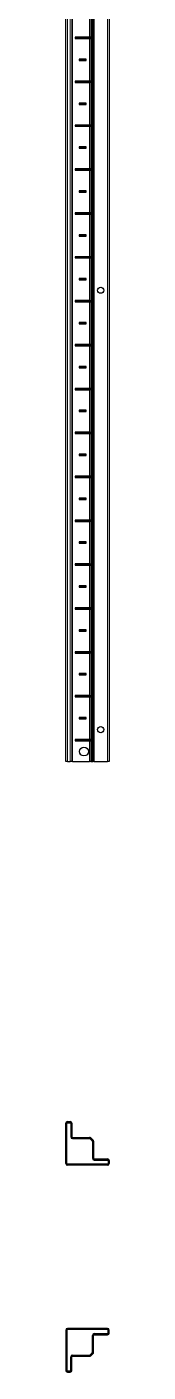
# Model space of a CAD drawing. Header units: millimetres. Extents: x -199 to 5173, y -1547 to 1507.
# Drawn here: x 1014 to 1063, y -1547 to -15 of the extents above; entities that cross this region are included whole.
import ezdxf

# ---------------------------------------------------------------- set-up
doc = ezdxf.new("R2010")
doc.units = ezdxf.units.MM

msp = doc.modelspace()

# ---------------------------------------------------------------- linework, layer by layer
at = {"color": 7, "linetype": 'Continuous', "lineweight": 25}
for p, q in [((1013.68, -851.79), (1013.68, 847.21)), ((1020.88, 847.21), (1020.88, -851.79)), ((1043.55, 847.21), (1043.55, -851.79)), ((1043.58, 847.21), (1043.58, -851.79)), ((1045.38, 847.21), (1045.38, -851.79)), ((1063.38, 847.21), (1063.38, -851.79)), ((1040.93, -26.54), (1024.53, -26.54)), ((1024.53, -26.54), (1024.53, -28.04)), ((1025.28, -27.29), (1024.53, -26.54)), ((1025.28, -27.29), (1024.53, -28.04)), ((1024.53, -28.04), (1040.93, -28.04)), ((1025.28, -27.29), (1040.78, -27.29)), ((1040.78, -27.29), (1041.42, -26.65)), ((1040.78, -27.29), (1041.42, -27.94)), ((1041.42, -27.94), (1041.42, -26.65)), ((1037.03, -51.54), (1029.03, -51.54)), ((1029.03, -51.54), (1029.03, -53.04)), ((1029.78, -52.29), (1029.03, -51.54)), ((1029.78, -52.29), (1029.03, -53.04)), ((1029.03, -53.04), (1037.03, -53.04)), ((1029.78, -52.29), (1036.28, -52.29)), ((1036.28, -52.29), (1037.03, -51.54)), ((1036.28, -52.29), (1037.03, -53.04)), ((1037.03, -53.04), (1037.03, -51.54)), ((1040.93, -76.54), (1024.53, -76.54)), ((1024.53, -76.54), (1024.53, -78.04)), ((1025.28, -77.29), (1024.53, -76.54)), ((1025.28, -77.29), (1024.53, -78.04)), ((1024.53, -78.04), (1040.93, -78.04)), ((1025.28, -77.29), (1040.78, -77.29)), ((1040.78, -77.29), (1041.42, -76.65)), ((1040.78, -77.29), (1041.42, -77.94)), ((1041.42, -77.94), (1041.42, -76.65)), ((1037.03, -101.54), (1029.03, -101.54)), ((1029.03, -101.54), (1029.03, -103.04)), ((1029.78, -102.29), (1029.03, -101.54)), ((1029.78, -102.29), (1029.03, -103.04)), ((1029.03, -103.04), (1037.03, -103.04)), ((1029.78, -102.29), (1036.28, -102.29)), ((1036.28, -102.29), (1037.03, -101.54)), ((1036.28, -102.29), (1037.03, -103.04)), ((1037.03, -103.04), (1037.03, -101.54)), ((1040.93, -126.54), (1024.53, -126.54)), ((1024.53, -126.54), (1024.53, -128.04)), ((1025.28, -127.29), (1024.53, -126.54)), ((1025.28, -127.29), (1024.53, -128.04)), ((1024.53, -128.04), (1040.93, -128.04)), ((1025.28, -127.29), (1040.78, -127.29)), ((1040.78, -127.29), (1041.42, -126.65)), ((1040.78, -127.29), (1041.42, -127.94)), ((1041.42, -127.94), (1041.42, -126.65)), ((1037.03, -151.54), (1029.03, -151.54)), ((1029.03, -151.54), (1029.03, -153.04)), ((1029.78, -152.29), (1029.03, -151.54)), ((1029.78, -152.29), (1029.03, -153.04)), ((1029.03, -153.04), (1037.03, -153.04)), ((1029.78, -152.29), (1036.28, -152.29)), ((1036.28, -152.29), (1037.03, -151.54)), ((1036.28, -152.29), (1037.03, -153.04)), ((1037.03, -153.04), (1037.03, -151.54)), ((1040.93, -176.54), (1024.53, -176.54)), ((1024.53, -176.54), (1024.53, -178.04)), ((1025.28, -177.29), (1024.53, -176.54)), ((1025.28, -177.29), (1024.53, -178.04)), ((1024.53, -178.04), (1040.93, -178.04)), ((1025.28, -177.29), (1040.78, -177.29)), ((1040.78, -177.29), (1041.42, -176.65)), ((1040.78, -177.29), (1041.42, -177.94)), ((1041.42, -177.94), (1041.42, -176.65)), ((1037.03, -201.54), (1029.03, -201.54)), ((1029.03, -201.54), (1029.03, -203.04)), ((1029.78, -202.29), (1029.03, -201.54)), ((1029.78, -202.29), (1029.03, -203.04)), ((1029.03, -203.04), (1037.03, -203.04)), ((1029.78, -202.29), (1036.28, -202.29)), ((1036.28, -202.29), (1037.03, -201.54)), ((1036.28, -202.29), (1037.03, -203.04)), ((1037.03, -203.04), (1037.03, -201.54)), ((1040.93, -226.54), (1024.53, -226.54)), ((1024.53, -226.54), (1024.53, -228.04)), ((1025.28, -227.29), (1024.53, -226.54)), ((1025.28, -227.29), (1024.53, -228.04)), ((1024.53, -228.04), (1040.93, -228.04)), ((1025.28, -227.29), (1040.78, -227.29)), ((1040.78, -227.29), (1041.42, -226.65)), ((1040.78, -227.29), (1041.42, -227.94)), ((1041.42, -227.94), (1041.42, -226.65)), ((1037.03, -251.54), (1029.03, -251.54)), ((1029.03, -251.54), (1029.03, -253.04)), ((1029.78, -252.29), (1029.03, -251.54)), ((1029.78, -252.29), (1029.03, -253.04)), ((1029.03, -253.04), (1037.03, -253.04)), ((1029.78, -252.29), (1036.28, -252.29)), ((1036.28, -252.29), (1037.03, -251.54)), ((1036.28, -252.29), (1037.03, -253.04)), ((1037.03, -253.04), (1037.03, -251.54)), ((1040.93, -276.54), (1024.53, -276.54)), ((1024.53, -276.54), (1024.53, -278.04)), ((1025.28, -277.29), (1024.53, -276.54)), ((1025.28, -277.29), (1024.53, -278.04)), ((1024.53, -278.04), (1040.93, -278.04)), ((1025.28, -277.29), (1040.78, -277.29)), ((1040.78, -277.29), (1041.42, -276.65)), ((1040.78, -277.29), (1041.42, -277.94)), ((1041.42, -277.94), (1041.42, -276.65)), ((1037.03, -301.54), (1029.03, -301.54)), ((1029.03, -301.54), (1029.03, -303.04)), ((1029.78, -302.29), (1029.03, -301.54)), ((1029.78, -302.29), (1029.03, -303.04)), ((1029.03, -303.04), (1037.03, -303.04)), ((1029.78, -302.29), (1036.28, -302.29)), ((1036.28, -302.29), (1037.03, -301.54)), ((1036.28, -302.29), (1037.03, -303.04)), ((1037.03, -303.04), (1037.03, -301.54)), ((1040.93, -326.54), (1024.53, -326.54)), ((1024.53, -326.54), (1024.53, -328.04)), ((1025.28, -327.29), (1024.53, -326.54)), ((1025.28, -327.29), (1024.53, -328.04)), ((1024.53, -328.04), (1040.93, -328.04)), ((1025.28, -327.29), (1040.78, -327.29)), ((1040.78, -327.29), (1041.42, -326.65)), ((1040.78, -327.29), (1041.42, -327.94)), ((1041.42, -327.94), (1041.42, -326.65)), ((1037.03, -351.54), (1029.03, -351.54)), ((1029.03, -351.54), (1029.03, -353.04)), ((1029.78, -352.29), (1029.03, -351.54)), ((1029.78, -352.29), (1029.03, -353.04)), ((1029.78, -352.29), (1036.28, -352.29)), ((1036.28, -352.29), (1037.03, -351.54)), ((1036.28, -352.29), (1037.03, -353.04)), ((1037.03, -353.04), (1037.03, -351.54)), ((1029.03, -353.04), (1037.03, -353.04)), ((1040.93, -376.54), (1024.53, -376.54)), ((1024.53, -376.54), (1024.53, -378.04)), ((1025.28, -377.29), (1024.53, -376.54)), ((1025.28, -377.29), (1024.53, -378.04)), ((1024.53, -378.04), (1040.93, -378.04)), ((1025.28, -377.29), (1040.78, -377.29)), ((1040.78, -377.29), (1041.42, -376.65)), ((1040.78, -377.29), (1041.42, -377.94)), ((1041.42, -377.94), (1041.42, -376.65)), ((1037.03, -401.54), (1029.03, -401.54)), ((1029.03, -401.54), (1029.03, -403.04)), ((1029.78, -402.29), (1029.03, -401.54)), ((1029.78, -402.29), (1029.03, -403.04)), ((1029.03, -403.04), (1037.03, -403.04)), ((1029.78, -402.29), (1036.28, -402.29)), ((1036.28, -402.29), (1037.03, -401.54)), ((1036.28, -402.29), (1037.03, -403.04)), ((1037.03, -403.04), (1037.03, -401.54)), ((1040.93, -426.54), (1024.53, -426.54)), ((1024.53, -426.54), (1024.53, -428.04)), ((1025.28, -427.29), (1024.53, -426.54)), ((1025.28, -427.29), (1024.53, -428.04)), ((1024.53, -428.04), (1040.93, -428.04)), ((1025.28, -427.29), (1040.78, -427.29)), ((1040.78, -427.29), (1041.42, -426.65)), ((1040.78, -427.29), (1041.42, -427.94)), ((1041.42, -427.94), (1041.42, -426.65)), ((1037.03, -451.54), (1029.03, -451.54)), ((1029.03, -451.54), (1029.03, -453.04)), ((1029.78, -452.29), (1029.03, -451.54)), ((1029.78, -452.29), (1029.03, -453.04)), ((1029.03, -453.04), (1037.03, -453.04)), ((1029.78, -452.29), (1036.28, -452.29)), ((1036.28, -452.29), (1037.03, -451.54)), ((1036.28, -452.29), (1037.03, -453.04)), ((1037.03, -453.04), (1037.03, -451.54)), ((1040.93, -476.54), (1024.53, -476.54)), ((1024.53, -476.54), (1024.53, -478.04)), ((1025.28, -477.29), (1024.53, -476.54)), ((1025.28, -477.29), (1024.53, -478.04)), ((1024.53, -478.04), (1040.93, -478.04)), ((1025.28, -477.29), (1040.78, -477.29)), ((1040.78, -477.29), (1041.42, -476.65)), ((1040.78, -477.29), (1041.42, -477.94)), ((1041.42, -477.94), (1041.42, -476.65)), ((1037.03, -501.54), (1029.03, -501.54)), ((1029.03, -501.54), (1029.03, -503.04)), ((1029.78, -502.29), (1029.03, -501.54)), ((1029.78, -502.29), (1029.03, -503.04)), ((1029.03, -503.04), (1037.03, -503.04)), ((1029.78, -502.29), (1036.28, -502.29)), ((1036.28, -502.29), (1037.03, -501.54)), ((1036.28, -502.29), (1037.03, -503.04)), ((1037.03, -503.04), (1037.03, -501.54)), ((1040.93, -526.54), (1024.53, -526.54)), ((1024.53, -526.54), (1024.53, -528.04)), ((1025.28, -527.29), (1024.53, -526.54)), ((1025.28, -527.29), (1024.53, -528.04)), ((1024.53, -528.04), (1040.93, -528.04)), ((1025.28, -527.29), (1040.78, -527.29)), ((1040.78, -527.29), (1041.42, -526.65)), ((1040.78, -527.29), (1041.42, -527.94)), ((1041.42, -527.94), (1041.42, -526.65)), ((1037.03, -551.54), (1029.03, -551.54)), ((1029.03, -551.54), (1029.03, -553.04)), ((1029.78, -552.29), (1029.03, -551.54)), ((1036.28, -552.29), (1037.03, -551.54)), ((1037.03, -553.04), (1037.03, -551.54)), ((1029.78, -552.29), (1029.03, -553.04)), ((1029.03, -553.04), (1037.03, -553.04)), ((1029.78, -552.29), (1036.28, -552.29)), ((1036.28, -552.29), (1037.03, -553.04)), ((1040.93, -576.54), (1024.53, -576.54)), ((1024.53, -576.54), (1024.53, -578.04)), ((1025.28, -577.29), (1024.53, -576.54)), ((1025.28, -577.29), (1024.53, -578.04)), ((1024.53, -578.04), (1040.93, -578.04)), ((1025.28, -577.29), (1040.78, -577.29)), ((1040.78, -577.29), (1041.42, -576.65)), ((1040.78, -577.29), (1041.42, -577.94)), ((1041.42, -577.94), (1041.42, -576.65)), ((1037.03, -601.54), (1029.03, -601.54)), ((1029.03, -601.54), (1029.03, -603.04)), ((1029.78, -602.29), (1029.03, -601.54)), ((1029.78, -602.29), (1029.03, -603.04)), ((1029.03, -603.04), (1037.03, -603.04)), ((1029.78, -602.29), (1036.28, -602.29)), ((1036.28, -602.29), (1037.03, -601.54)), ((1036.28, -602.29), (1037.03, -603.04)), ((1037.03, -603.04), (1037.03, -601.54)), ((1040.93, -626.54), (1024.53, -626.54)), ((1024.53, -626.54), (1024.53, -628.04)), ((1025.28, -627.29), (1024.53, -626.54)), ((1025.28, -627.29), (1024.53, -628.04)), ((1024.53, -628.04), (1040.93, -628.04)), ((1025.28, -627.29), (1040.78, -627.29)), ((1040.78, -627.29), (1041.42, -626.65)), ((1040.78, -627.29), (1041.42, -627.94)), ((1041.42, -627.94), (1041.42, -626.65)), ((1037.03, -651.54), (1029.03, -651.54)), ((1029.03, -651.54), (1029.03, -653.04)), ((1029.78, -652.29), (1029.03, -651.54)), ((1029.78, -652.29), (1029.03, -653.04)), ((1029.03, -653.04), (1037.03, -653.04)), ((1029.78, -652.29), (1036.28, -652.29)), ((1036.28, -652.29), (1037.03, -651.54)), ((1036.28, -652.29), (1037.03, -653.04)), ((1037.03, -653.04), (1037.03, -651.54)), ((1040.93, -676.54), (1024.53, -676.54)), ((1024.53, -676.54), (1024.53, -678.04)), ((1025.28, -677.29), (1024.53, -676.54)), ((1025.28, -677.29), (1024.53, -678.04)), ((1024.53, -678.04), (1040.93, -678.04)), ((1025.28, -677.29), (1040.78, -677.29)), ((1040.78, -677.29), (1041.42, -676.65)), ((1040.78, -677.29), (1041.42, -677.94)), ((1041.42, -677.94), (1041.42, -676.65)), ((1037.03, -701.54), (1029.03, -701.54)), ((1029.03, -701.54), (1029.03, -703.04)), ((1029.78, -702.29), (1029.03, -701.54)), ((1029.78, -702.29), (1029.03, -703.04)), ((1029.03, -703.04), (1037.03, -703.04)), ((1029.78, -702.29), (1036.28, -702.29)), ((1036.28, -702.29), (1037.03, -701.54)), ((1036.28, -702.29), (1037.03, -703.04)), ((1037.03, -703.04), (1037.03, -701.54)), ((1040.93, -726.54), (1024.53, -726.54)), ((1024.53, -726.54), (1024.53, -728.04)), ((1025.28, -727.29), (1024.53, -726.54)), ((1025.28, -727.29), (1024.53, -728.04)), ((1024.53, -728.04), (1040.93, -728.04)), ((1025.28, -727.29), (1040.78, -727.29)), ((1040.78, -727.29), (1041.42, -726.65)), ((1040.78, -727.29), (1041.42, -727.94)), ((1041.42, -727.94), (1041.42, -726.65)), ((1029.03, -751.54), (1029.03, -753.04)), ((1037.03, -751.54), (1029.03, -751.54)), ((1029.78, -752.29), (1029.03, -751.54)), ((1029.78, -752.29), (1029.03, -753.04)), ((1029.03, -753.04), (1037.03, -753.04)), ((1029.78, -752.29), (1036.28, -752.29)), ((1036.28, -752.29), (1037.03, -751.54)), ((1036.28, -752.29), (1037.03, -753.04)), ((1037.03, -753.04), (1037.03, -751.54)), ((1040.93, -776.54), (1024.53, -776.54)), ((1024.53, -776.54), (1024.53, -778.04)), ((1025.28, -777.29), (1024.53, -776.54)), ((1025.28, -777.29), (1024.53, -778.04)), ((1024.53, -778.04), (1040.93, -778.04)), ((1025.28, -777.29), (1040.78, -777.29)), ((1040.78, -777.29), (1041.42, -776.65)), ((1040.78, -777.29), (1041.42, -777.94)), ((1041.42, -777.94), (1041.42, -776.65)), ((1029.03, -801.54), (1029.03, -803.04)), ((1037.03, -801.54), (1029.03, -801.54)), ((1029.78, -802.29), (1029.03, -801.54)), ((1029.78, -802.29), (1029.03, -803.04)), ((1029.03, -803.04), (1037.03, -803.04)), ((1029.78, -802.29), (1036.28, -802.29)), ((1036.28, -802.29), (1037.03, -801.54)), ((1036.28, -802.29), (1037.03, -803.04)), ((1037.03, -803.04), (1037.03, -801.54)), ((1040.93, -826.54), (1024.53, -826.54)), ((1024.53, -826.54), (1024.53, -828.04)), ((1025.28, -827.29), (1024.53, -826.54)), ((1025.28, -827.29), (1024.53, -828.04)), ((1025.28, -827.29), (1040.78, -827.29)), ((1040.78, -827.29), (1041.42, -826.65)), ((1040.78, -827.29), (1041.42, -827.94)), ((1041.42, -827.94), (1041.42, -826.65)), ((1024.53, -828.04), (1040.93, -828.04)), ((1015.68, -851.79), (1013.68, -851.79)), ((1015.68, -851.79), (1018.88, -851.79)), ((1020.88, -851.79), (1018.88, -851.79)), ((1021.53, -851.79), (1020.88, -851.79)), ((1021.53, -851.79), (1040.93, -851.79)), ((1042.34, -851.79), (1040.93, -851.79)), ((1042.34, -851.79), (1043.55, -851.79)), ((1043.55, -851.79), (1043.58, -851.79)), ((1043.58, -851.79), (1044.79, -851.79)), ((1045.38, -851.79), (1044.79, -851.79)), ((1046.03, -851.79), (1045.38, -851.79)), ((1046.03, -851.79), (1061.38, -851.79)), ((1063.38, -851.79), (1061.38, -851.79)), ((1013.68, -1309.47), (1013.68, -1263.77)), ((1015.03, -1309.47), (1015.03, -1263.77)), ((1015.68, -1261.77), (1018.88, -1261.77)), ((1015.68, -1263.12), (1018.88, -1263.12)), ((1019.53, -1263.77), (1019.53, -1279.12)), ((1020.88, -1263.77), (1020.88, -1279.12)), ((1021.53, -1279.77), (1040.93, -1279.77)), ((1021.53, -1281.12), (1040.93, -1281.12)), ((1041.39, -1281.31), (1042.59, -1282.52)), ((1042.34, -1280.36), (1043.55, -1281.56)), ((1043.55, -1281.56), (1042.59, -1282.52)), ((1042.63, -1282.55), (1043.58, -1281.6)), ((1042.63, -1282.55), (1043.84, -1283.76)), ((1043.58, -1281.6), (1044.79, -1282.8)), ((1044.03, -1284.22), (1044.03, -1303.62)), ((1045.38, -1284.22), (1045.38, -1303.62)), ((1061.38, -1310.12), (1015.68, -1310.12)), ((1061.38, -1311.47), (1015.68, -1311.47)), ((1046.03, -1304.27), (1061.38, -1304.27)), ((1046.03, -1305.62), (1061.38, -1305.62)), ((1062.03, -1306.27), (1062.03, -1309.47)), ((1063.38, -1306.27), (1063.38, -1309.47)), ((1013.68, -1499.47), (1013.68, -1545.17)), ((1015.03, -1499.47), (1015.03, -1545.17)), ((1061.38, -1497.47), (1015.68, -1497.47)), ((1061.38, -1498.82), (1015.68, -1498.82)), ((1062.03, -1502.67), (1062.03, -1499.47)), ((1063.38, -1502.67), (1063.38, -1499.47)), ((1044.03, -1524.72), (1044.03, -1505.32)), ((1045.38, -1524.72), (1045.38, -1505.32)), ((1046.03, -1503.32), (1061.38, -1503.32)), ((1046.03, -1504.67), (1061.38, -1504.67)), ((1019.53, -1545.17), (1019.53, -1529.82)), ((1020.88, -1545.17), (1020.88, -1529.82)), ((1021.53, -1527.82), (1040.93, -1527.82)), ((1021.53, -1529.17), (1040.93, -1529.17)), ((1041.39, -1527.63), (1042.59, -1526.42)), ((1042.34, -1528.58), (1043.55, -1527.38)), ((1043.55, -1527.38), (1042.59, -1526.42)), ((1042.63, -1526.39), (1043.84, -1525.18)), ((1042.63, -1526.39), (1043.58, -1527.34)), ((1043.58, -1527.34), (1044.79, -1526.14)), ((1015.68, -1545.82), (1018.88, -1545.82)), ((1015.68, -1547.17), (1018.88, -1547.17))]:
    msp.add_line(p, q, dxfattribs=at)
at = {"color": 8, "linetype": 'Continuous', "lineweight": 18}
for p, q in [((1015.68, 847.21), (1015.68, -851.79)), ((1018.88, -851.79), (1018.88, 847.21)), ((1021.53, 847.21), (1021.53, -851.79)), ((1042.34, 847.21), (1042.34, -851.79)), ((1044.79, -851.79), (1044.79, 847.21)), ((1046.03, 847.21), (1046.03, -851.79)), ((1061.38, -851.79), (1061.38, 847.21)), ((1040.93, -26.54), (1040.93, 21.96)), ((1040.93, -76.54), (1040.93, -28.04)), ((1040.93, -126.54), (1040.93, -78.04)), ((1040.93, -176.54), (1040.93, -128.04)), ((1040.93, -226.54), (1040.93, -178.04)), ((1040.93, -276.54), (1040.93, -228.04)), ((1040.93, -326.54), (1040.93, -278.04)), ((1040.93, -376.54), (1040.93, -328.04)), ((1040.93, -426.54), (1040.93, -378.04)), ((1040.93, -476.54), (1040.93, -428.04)), ((1040.93, -526.54), (1040.93, -478.04)), ((1040.93, -576.54), (1040.93, -528.04)), ((1040.93, -626.54), (1040.93, -578.04)), ((1040.93, -676.54), (1040.93, -628.04)), ((1040.93, -726.54), (1040.93, -678.04)), ((1040.93, -776.54), (1040.93, -728.04)), ((1040.93, -826.54), (1040.93, -778.04)), ((1040.93, -851.79), (1040.93, -828.04))]:
    msp.add_line(p, q, dxfattribs=at)
at = {"color": 7, "linetype": 'Continuous', "lineweight": 25}
for centre, radius in [((1053.53, -314.79), 3.5), ((1053.53, -815.29), 3.5), ((1034.53, -840.29), 5)]:
    msp.add_circle(centre, radius, dxfattribs=at)
for centre, radius, start, end in [((1015.68, -1263.77), 2, 90, 180), ((1015.68, -1263.77), 0.65, 90, 180), ((1018.88, -1263.77), 2, 0, 90), ((1018.88, -1263.77), 0.65, 0, 90), ((1021.53, -1279.12), 2, 180, 270), ((1021.53, -1279.12), 0.65, 180, 270), ((1040.93, -1281.77), 2, 45, 90), ((1040.93, -1281.77), 0.65, 45, 90), ((1043.38, -1284.22), 0.65, 360, 45), ((1043.38, -1284.22), 2, 0, 45), ((1015.68, -1309.47), 2, 180, 270), ((1015.68, -1309.47), 0.65, 180, 270), ((1046.03, -1303.62), 2, 180, 270), ((1046.03, -1303.62), 0.65, 180, 270), ((1061.38, -1306.27), 2, 0, 90), ((1061.38, -1306.27), 0.65, 0, 90), ((1061.38, -1309.47), 2, 270, 0), ((1061.38, -1309.47), 0.65, 270, 0), ((1015.68, -1499.47), 2, 90, 180), ((1015.68, -1499.47), 0.65, 90, 180), ((1061.38, -1499.47), 2, 0, 90), ((1061.38, -1499.47), 0.65, 0, 90), ((1046.03, -1505.32), 2, 90, 180), ((1046.03, -1505.32), 0.65, 90, 180), ((1061.38, -1502.67), 0.65, 270, 0), ((1061.38, -1502.67), 2, 270, 0), ((1021.53, -1529.82), 2, 90, 180), ((1021.53, -1529.82), 0.65, 90, 180), ((1040.93, -1527.17), 0.65, 270, 315), ((1040.93, -1527.17), 2, 270, 315), ((1043.38, -1524.72), 0.65, 315, 0), ((1043.38, -1524.72), 2, 315, 0), ((1015.68, -1545.17), 2, 180, 270), ((1015.68, -1545.17), 0.65, 180, 270), ((1018.88, -1545.17), 0.65, 270, 0), ((1018.88, -1545.17), 2, 270, 0)]:
    msp.add_arc(centre, radius, start, end, dxfattribs=at)
for centre, start_param, end_param in [((1040.93, -30.01), 6.0349159, 6.2831853), ((1040.93, -24.58), 3.1415927, 3.389862), ((1040.93, -80.01), 6.0349159, 6.2831853), ((1040.93, -74.58), 3.1415927, 3.389862), ((1040.93, -130.01), 6.0349159, 6.2831853), ((1040.93, -124.58), 3.1415927, 3.389862), ((1040.93, -180.01), 6.0349159, 6.2831853), ((1040.93, -174.58), 3.1415927, 3.389862), ((1040.93, -230.01), 6.0349159, 6.2831853), ((1040.93, -224.58), 3.1415927, 3.389862), ((1040.93, -280.01), 6.0349159, 6.2831853), ((1040.93, -274.58), 3.1415927, 3.389862), ((1040.93, -330.01), 6.0349159, 6.2831853), ((1040.93, -324.58), 3.1415927, 3.389862), ((1040.93, -380.01), 6.0349159, 6.2831853), ((1040.93, -374.58), 3.1415927, 3.389862), ((1040.93, -430.01), 6.0349159, 6.2831853), ((1040.93, -424.58), 3.1415927, 3.389862), ((1040.93, -480.01), 6.0349159, 6.2831853), ((1040.93, -474.58), 3.1415927, 3.389862), ((1040.93, -530.01), 6.0349159, 6.2831853), ((1040.93, -524.58), 3.1415927, 3.389862), ((1040.93, -580.01), 6.0349159, 6.2831853), ((1040.93, -574.58), 3.1415927, 3.389862), ((1040.93, -630.01), 6.0349159, 6.2831853), ((1040.93, -624.58), 3.1415927, 3.389862), ((1040.93, -680.01), 6.0349159, 6.2831853), ((1040.93, -674.58), 3.1415927, 3.389862), ((1040.93, -730.01), 6.0349159, 6.2831853), ((1040.93, -724.58), 3.1415927, 3.389862), ((1040.93, -780.01), 6.0349159, 6.2831853), ((1040.93, -774.58), 3.1415927, 3.389862), ((1040.93, -830.01), 6.0349159, 6.2831853), ((1040.93, -824.58), 3.1415927, 3.389862)]:
    msp.add_ellipse(centre, major_axis=(0, 3.46), ratio=0.5773503, start_param=start_param, end_param=end_param, dxfattribs=at)

doc.saveas('drawing.dxf')
